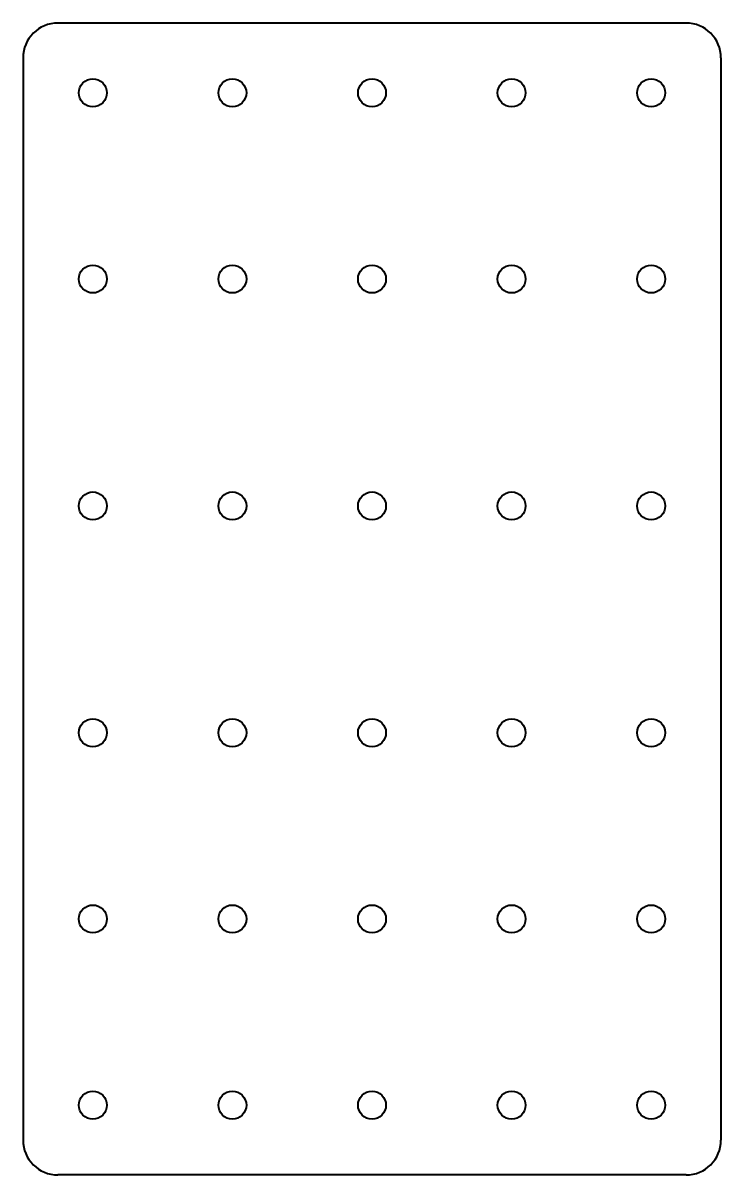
# Model space of a CAD drawing. Header units: millimetres. Extents: x -30 to 30, y -49.5 to 49.5.
import ezdxf

# ---------------------------------------------------------------- set-up
doc = ezdxf.new("R2010")
doc.units = ezdxf.units.MM
doc.layers.add('Visible', color=7, linetype='Continuous', lineweight=40)

msp = doc.modelspace()

# ---------------------------------------------------------------- linework, layer by layer
at = {"layer": 'Visible'}
for p, q in [((27, 49.5), (-27, 49.5)), ((-30, 46.5), (-30, -46.5)), ((30, 46.5), (30, -46.5)), ((27, -49.5), (-27, -49.5))]:
    msp.add_line(p, q, dxfattribs=at)
for centre in [(-24, 43.5), (-12, 43.5), (0, 43.5), (12, 43.5), (24, 43.5), (-24, 27.5), (-12, 27.5), (0, 27.5), (12, 27.5), (24, 27.5), (-24, 8), (-12, 8), (0, 8), (12, 8), (24, 8), (-24, -11.5), (-12, -11.5), (0, -11.5), (12, -11.5), (24, -11.5), (-24, -27.5), (-12, -27.5), (0, -27.5), (12, -27.5), (24, -27.5), (-24, -43.5), (-12, -43.5), (0, -43.5), (12, -43.5), (24, -43.5)]:
    msp.add_circle(centre, 1.2, dxfattribs=at)
for centre, start, end in [((-27, 46.5), 90, 180), ((27, 46.5), 0, 90), ((-27, -46.5), 180, 270), ((27, -46.5), 270, 0)]:
    msp.add_arc(centre, 3, start, end, dxfattribs=at)

doc.saveas('drawing.dxf')
